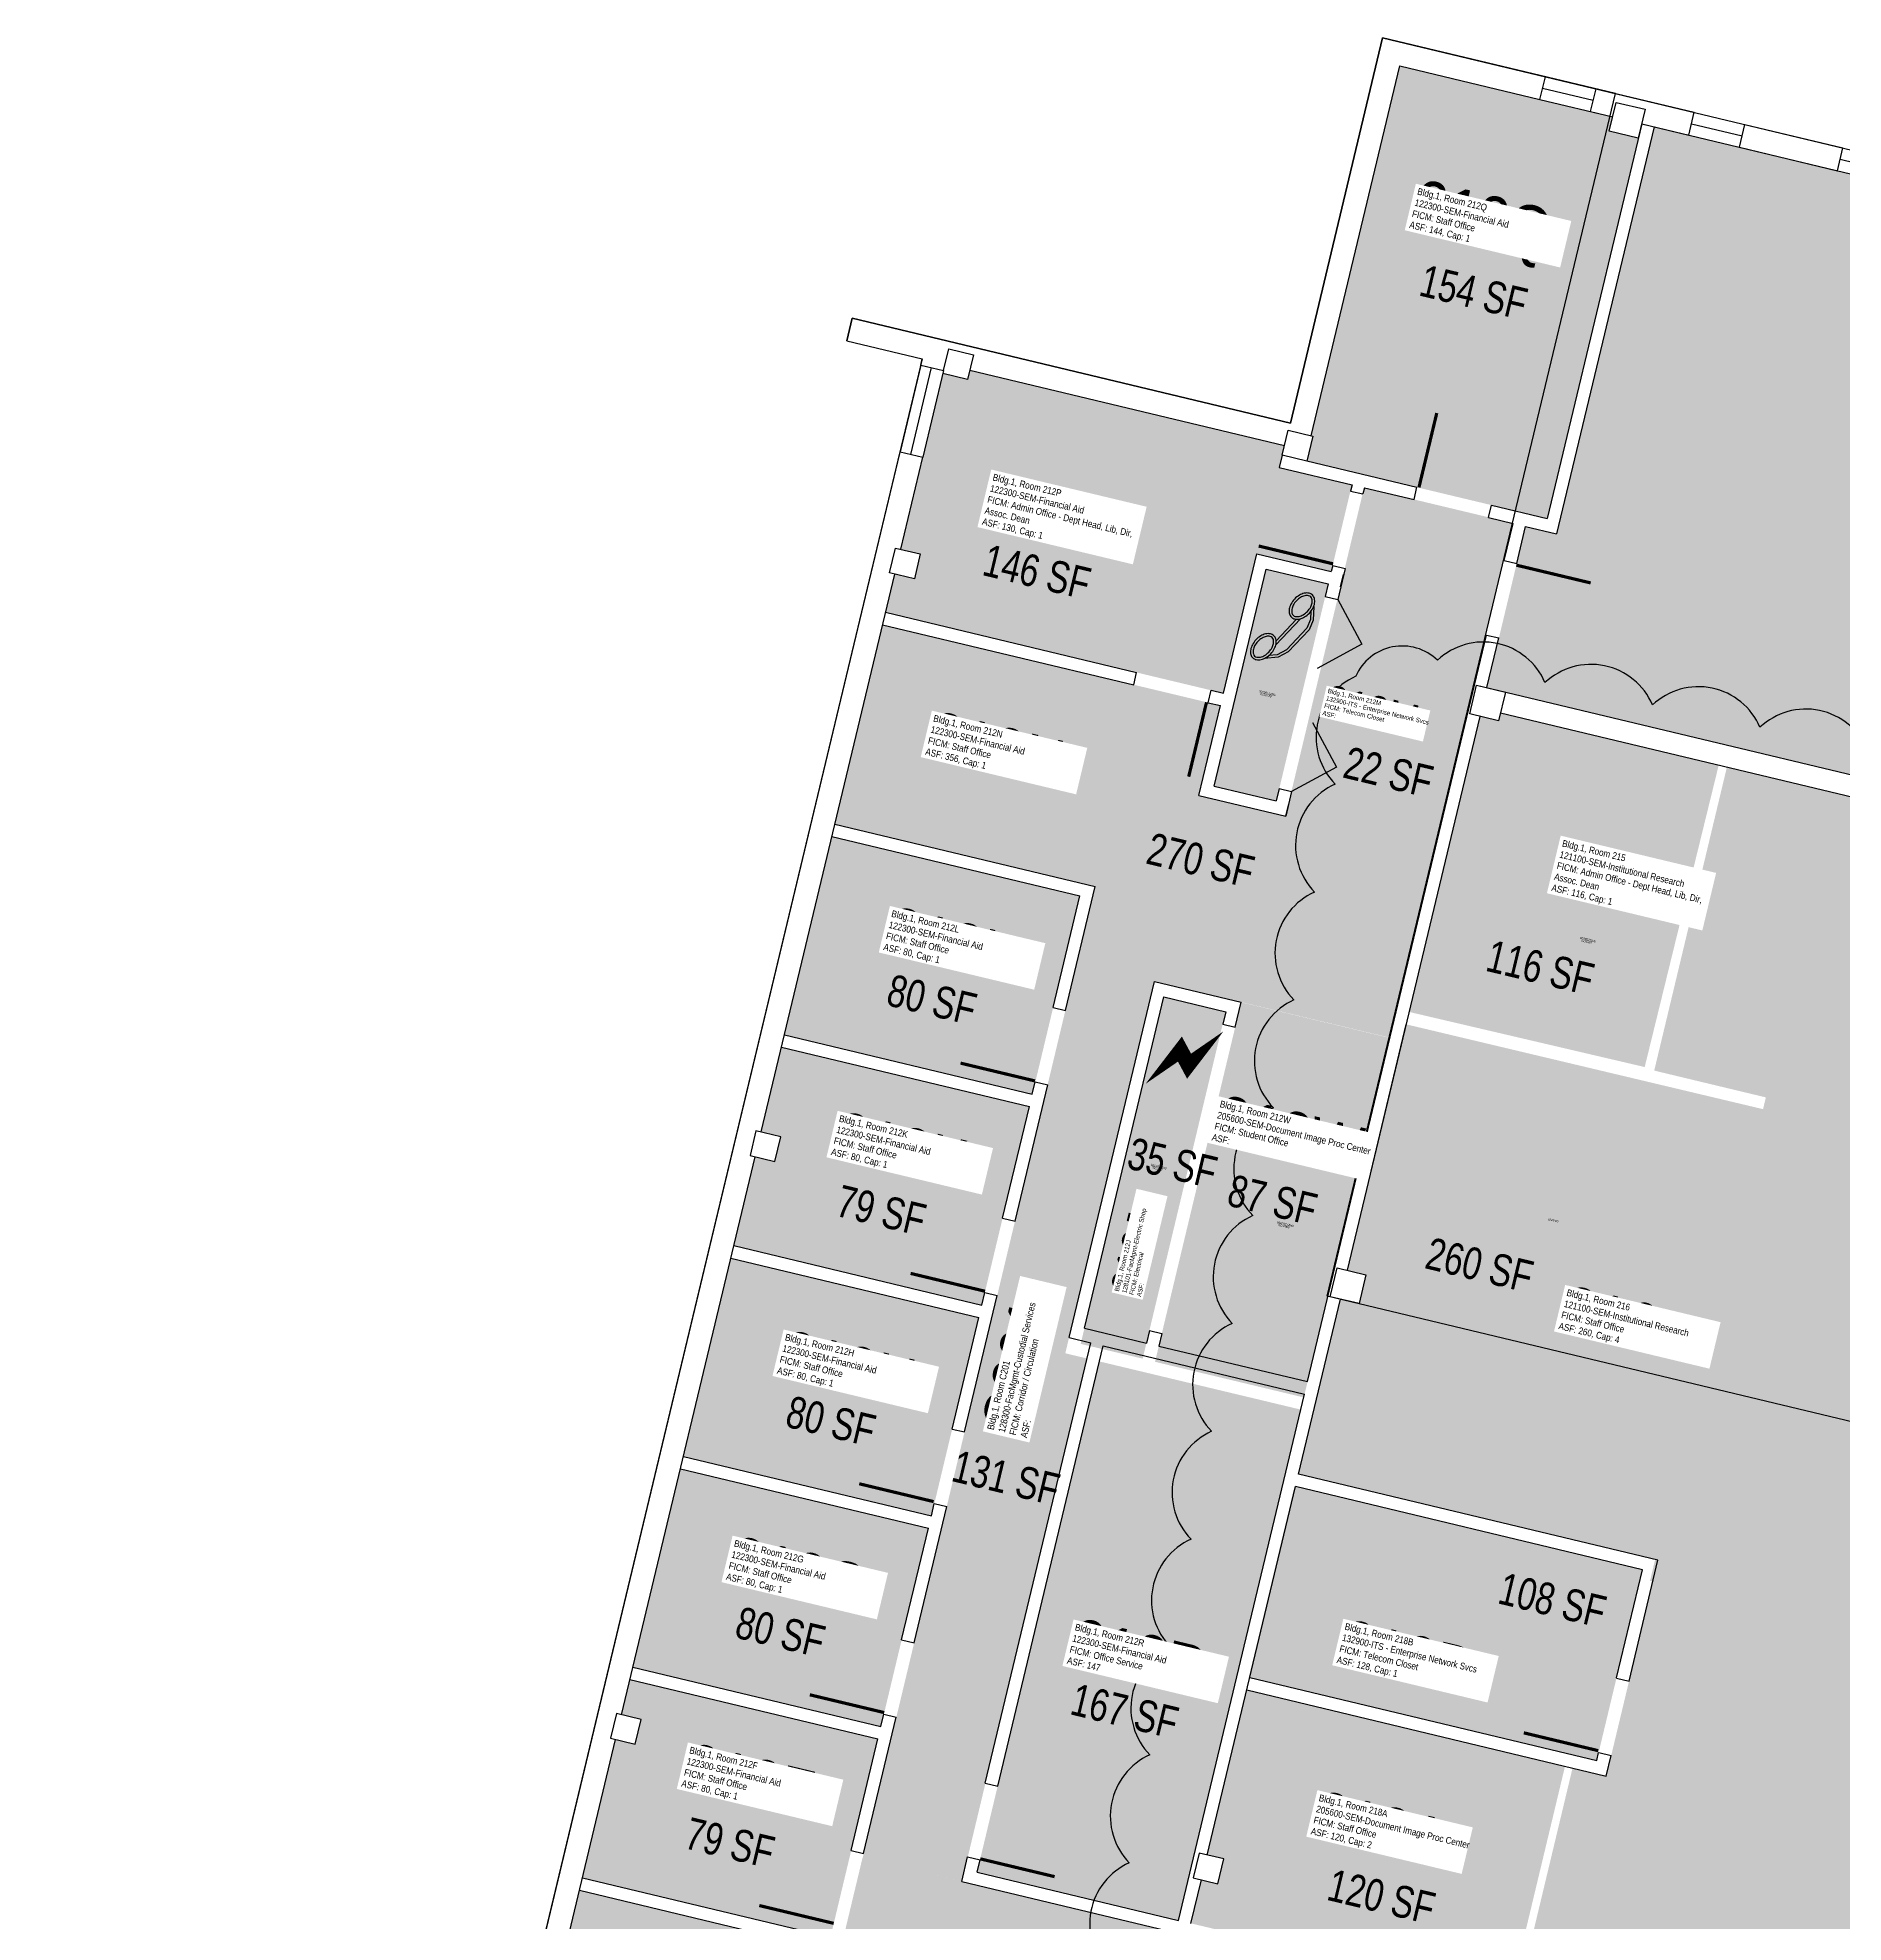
# Model space of a CAD drawing. Header units: inches. Extents: x 69220657 to 69223180, y 27675030 to 27677662.
# Drawn here: x 69220695 to 69221545, y 27676454 to 27677341 of the extents above; entities that cross this region are included whole.
import ezdxf
from ezdxf.enums import TextEntityAlignment as Align

# ---------------------------------------------------------------- set-up
doc = ezdxf.new("R2010")
doc.units = ezdxf.units.IN
doc.header["$LTSCALE"] = 100
doc.header["$MEASUREMENT"] = 0
doc.layers.get('0').update_dxf_attribs({"linetype": 'CONTINUOUS'})
for name, color, linetype in [('A-DOOR', 2, 'CONTINUOUS'), ('A-GLAZ', 1, 'CONTINUOUS'), ('A-IDEN-ICON', 4, 'CONTINUOUS'), ('A-IDEN-RNUM', 7, 'CONTINUOUS'), ('A-IDEN-SNUM', 4, 'CONTINUOUS'), ('A-IDEN-VNUM', 4, 'CONTINUOUS'), ('A-ROOF', 2, 'CONTINUOUS'), ('A-WALL', 5, 'CONTINUOUS'), ('AREA-TEXT', 3, 'CONTINUOUS'), ('Rooms-Category-Color', 7, 'CONTINUOUS'), ('Rooms-College-Color', 7, 'CONTINUOUS'), ('Rooms-Department-Color', 7, 'CONTINUOUS'), ('Rooms-Division-Color', 7, 'CONTINUOUS'), ('Rooms-Information', 7, 'CONTINUOUS')]:
    doc.layers.add(name, color=color, linetype=linetype)
doc.layers.add('A-REV', color=1, linetype='CONTINUOUS', true_color=0xff0000)
doc.styles.add('CP_AREA', font='arial.ttf', dxfattribs={"height": 15})
doc.styles.add('CP_ROOMSNUMBER', font='arial.ttf', dxfattribs={"height": 1})
doc.styles.add('CP_ROOMVNUMBER', font='arial.ttf', dxfattribs={"width": 0.85, "height": 0.075})

# ---------------------------------------------------------------- blocks, each defined once
blk = doc.blocks.new('CPPHONE')
for p, q in [((0.0096, 0.0252), (-0.0196, -0.0252)), ((0.0169, 0.0279), (-0.0182, -0.0329))]:
    blk.add_line(p, q)
for points in [[(0.0288, 0.0786, 0.139889), (0.0216, 0.0804, 0.107118), (0.0122, 0.0781, 0.079812), (0.0039, 0.0722, 0.067459), (-0.0035, 0.0626, 0.067459), (-0.008, 0.0515, 0.079812), (-0.009, 0.0413, 0.107118), (-0.0064, 0.032, 0.139889), (-0.0012, 0.0267, 0.139889), (0.0061, 0.0248, 0.107118), (0.0155, 0.0272, 0.079812), (0.0238, 0.0331, 0.067459), (0.0312, 0.0426, 0.067459), (0.0357, 0.0538, 0.079812), (0.0367, 0.0639, 0.107118), (0.034, 0.0732, 0.139889)], [(0.0263, 0.0743, 0.139889), (0.0218, 0.0754, 0.107118), (0.0144, 0.0736, 0.079812), (0.0074, 0.0686, 0.067459), (0.0008, 0.0601, 0.067459), (-0.0032, 0.0502, 0.079812), (-0.004, 0.0417, 0.107118), (-0.0019, 0.0344, 0.139889), (0.0013, 0.031, 0.139889), (0.0059, 0.0298, 0.107118), (0.0133, 0.0317, 0.079812), (0.0203, 0.0367, 0.067459), (0.0268, 0.0451, 0.067459), (0.0309, 0.055, 0.079812), (0.0317, 0.0636, 0.107118), (0.0296, 0.0709, 0.139889)], [(-0.0262, -0.0167, 0.139889), (-0.0334, -0.0148, 0.107118), (-0.0428, -0.0172, 0.079812), (-0.0511, -0.0231, 0.067459), (-0.0585, -0.0326, 0.067459), (-0.063, -0.0438, 0.079812), (-0.064, -0.0539, 0.107118), (-0.0614, -0.0632, 0.139889), (-0.0562, -0.0686, 0.139889), (-0.0489, -0.0704, 0.107118), (-0.0395, -0.0681, 0.079812), (-0.0312, -0.0622, 0.067459), (-0.0238, -0.0526, 0.067459), (-0.0193, -0.0415, 0.079812), (-0.0183, -0.0313, 0.107118), (-0.021, -0.022, 0.139889)], [(-0.0287, -0.021, 0.139889), (-0.0332, -0.0198, 0.107118), (-0.0406, -0.0217, 0.079812), (-0.0476, -0.0267, 0.067459), (-0.0542, -0.0351, 0.067459), (-0.0582, -0.045, 0.079812), (-0.059, -0.0536, 0.107118), (-0.0569, -0.0609, 0.139889), (-0.0537, -0.0643, 0.139889), (-0.0491, -0.0654, 0.107118), (-0.0417, -0.0636, 0.079812), (-0.0347, -0.0586, 0.067459), (-0.0282, -0.0501, 0.067459), (-0.0241, -0.0402, 0.079812), (-0.0233, -0.0317, 0.107118), (-0.0254, -0.0244, 0.139889)]]:
    blk.add_lwpolyline(points, format="xyb", close=True)
for points in [[(0.0364, 0.0572), (0.0417, 0.0308), (0.0382, 0.0108), (0.0082, -0.0411), (-0.0083, -0.0558), (-0.0338, -0.0645)], [(0.0334, 0.047), (0.0366, 0.0307), (0.0334, 0.0126), (0.0043, -0.0379), (-0.0109, -0.0514), (-0.0265, -0.0567)]]:
    blk.add_lwpolyline(points)
blk = doc.blocks.new('CPELECT')
blk.add_lwpolyline([(0.0623, 0.0629, 0, 0.03, 0), (0.0105, -0.0168, 0.03, 0.03, 0), (-0.0105, 0.0068, 0.03, 0, 0), (-0.0623, -0.0729, 0.03, 0, 0)], format="xyseb")

msp = doc.modelspace()

# ---------------------------------------------------------------- hatches: boundary and pattern name
at = {"layer": 'Rooms-Category-Color', "true_color": 0xfa9ba3}
for points in [[(69221335.97, 27677328.12), (69221436.14, 27677304.16), (69221434.52, 27677297.35), (69221448.13, 27677294.1), (69221405.34, 27677115.14), (69221292.27, 27677142.18), (69221295.05, 27677153.79), (69221294.32, 27677153.96)], [(69221455.51, 27677299.52), (69221710.33, 27677238.59), (69221708.7, 27677231.78), (69221722.32, 27677228.52), (69221723.95, 27677235.33), (69221984.6, 27677173), (69221982.97, 27677166.19), (69221996.58, 27677162.94), (69221998.21, 27677169.74), (69222120.76, 27677140.44), (69222090.64, 27677014.49), (69222128.57, 27677005.42), (69222094.73, 27676863.91), (69221376.97, 27677035.55), (69221395.11, 27677111.41), (69221409.7, 27677107.92)], [(69221120.75, 27677183.25), (69221132.42, 27677180.46), (69221133.46, 27677184.83), (69221281.54, 27677149.42), (69221279.1, 27677139.21), (69221313.38, 27677131.01), (69221303.61, 27677090.17), (69221268.6, 27677098.54), (69221252.9, 27677032.89), (69221093.88, 27677070.92), (69221098.19, 27677088.91), (69221107.43, 27677086.7), (69221110.22, 27677098.37), (69221100.98, 27677100.58)], [(69221282.13, 27676975.07), (69221319.11, 27677129.71), (69221389.13, 27677112.97), (69221376.57, 27677060.45), (69221331.22, 27676870.79), (69221261.19, 27676887.54), (69221220.35, 27676897.31), (69221183.88, 27676906.03), (69221192.48, 27676942.01), (69221069.94, 27676971.32), (69221092.38, 27677065.17), (69221251.4, 27677027.15), (69221241.28, 27676984.84)], [(69221373.67, 27677021.95), (69221382.43, 27677019.85), (69221383.36, 27677023.74), (69221486.06, 27676999.28), (69221451.17, 27676856.96), (69221340.42, 27676882.87)], [(69221961.76, 27676308.3), (69222026.19, 27676578.12), (69221577.35, 27676683.18), (69221643.99, 27676961.31), (69221638.15, 27676962.7), (69221640.53, 27676972.65), (69221605.52, 27676981.02), (69221603.14, 27676971.09), (69221489.89, 27676998.25), (69221455.65, 27676855.29), (69221508.19, 27676842.68), (69221453.68, 27676615.12), (69221455.02, 27676614.8), (69221433.09, 27676523.27), (69221417.22, 27676527.07), (69221398.61, 27676449.39)], [(69221068.62, 27676965.46), (69221185.33, 27676937.56), (69221163, 27676844.19), (69221046.29, 27676872.1)], [(69221290.73, 27676701.46), (69221220.71, 27676718.23), (69221261.24, 27676887.44), (69221331.26, 27676870.67)], [(69221288.24, 27676665.32), (69221456.15, 27676625.42), (69221506.87, 27676837.14), (69221338.96, 27676877.05), (69221311.24, 27676761.32), (69221319.99, 27676759.23), (69221316.73, 27676745.61), (69221307.98, 27676747.71)], [(69221044.82, 27676866.28), (69221161.53, 27676838.37), (69221139.2, 27676745), (69221022.49, 27676772.91), (69221032.49, 27676814.73), (69221041.73, 27676812.52), (69221044.52, 27676824.2), (69221035.28, 27676826.41)], [(69221021.09, 27676767.08), (69221137.8, 27676739.17), (69221115.48, 27676645.8), (69220998.77, 27676673.71)], [(69221194.53, 27676718.41), (69221289.35, 27676695.73), (69221231.77, 27676455.36), (69221136.94, 27676478.04)], [(69220997.32, 27676667.84), (69221114.03, 27676639.93), (69221091.7, 27676546.56), (69220974.99, 27676574.47)], [(69220973.56, 27676568.65), (69221090.27, 27676540.74), (69221067.94, 27676447.37), (69220951.23, 27676475.28), (69220966.81, 27676540.44), (69220976.05, 27676538.23), (69220978.84, 27676549.9), (69220969.6, 27676552.11)], [(69221387.36, 27676418.06), (69221413.68, 27676527.92), (69221263.92, 27676563.79), (69221245.31, 27676486.11), (69221253.09, 27676484.25), (69221250.29, 27676472.58), (69221242.51, 27676474.44), (69221237.6, 27676453.94)], [(69221263.27, 27676441.62), (69221083.04, 27676484.8), (69220966.81, 27675999.48), (69220976.05, 27675997.27), (69220946.74, 27675874.72), (69221092.63, 27675839.84), (69221113.1, 27675925.42), (69221107.26, 27675926.82), (69221110.05, 27675938.49), (69221121.72, 27675935.7), (69221104.28, 27675862.76), (69221246.28, 27675828.8), (69221292.56, 27676016.07), (69221168.64, 27676045.74)], [(69220949.79, 27676469.45), (69221066.5, 27676441.54), (69221044.17, 27676348.18), (69220927.47, 27676376.08)]]:
    msp.add_hatch(color=241, dxfattribs=at).paths.add_polyline_path(points)
at = {"layer": 'Rooms-Category-Color', "true_color": 0xadadad}
for points in [[(69221302.22, 27677084.33), (69221277.8, 27676982.21), (69221248.62, 27676989.19), (69221273.04, 27677091.31)], [(69221129.82, 27676473.6), (69221083.13, 27676484.77), (69221183.88, 27676906.03), (69221220.35, 27676897.31), (69221178.48, 27676722.24), (69221188.69, 27676719.8)], [(69221214.89, 27676719.71), (69221185.71, 27676726.68), (69221224.79, 27676890.08), (69221253.96, 27676883.1)], [(69221286.34, 27676659.67), (69221450.09, 27676620.32), (69221428.56, 27676530.46), (69221264.84, 27676569.8)]]:
    msp.add_hatch(color=253, dxfattribs=at).paths.add_polyline_path(points)
at = {"layer": 'Rooms-College-Color', "true_color": 0x80bc67}
for points in [[(69221335.97, 27677328.12), (69221436.14, 27677304.16), (69221434.52, 27677297.35), (69221448.13, 27677294.1), (69221405.34, 27677115.14), (69221292.27, 27677142.18), (69221295.05, 27677153.79), (69221294.32, 27677153.96)], [(69221455.51, 27677299.52), (69221710.33, 27677238.59), (69221708.7, 27677231.78), (69221722.32, 27677228.52), (69221723.95, 27677235.33), (69221984.6, 27677173), (69221982.97, 27677166.19), (69221996.58, 27677162.94), (69221998.21, 27677169.74), (69222120.76, 27677140.44), (69222090.64, 27677014.49), (69222128.57, 27677005.42), (69222094.73, 27676863.91), (69221376.97, 27677035.55), (69221395.11, 27677111.41), (69221409.7, 27677107.92)], [(69221120.75, 27677183.25), (69221132.42, 27677180.46), (69221133.46, 27677184.83), (69221281.54, 27677149.42), (69221279.1, 27677139.21), (69221313.38, 27677131.01), (69221303.61, 27677090.17), (69221268.6, 27677098.54), (69221252.9, 27677032.89), (69221093.88, 27677070.92), (69221098.19, 27677088.91), (69221107.43, 27677086.7), (69221110.22, 27677098.37), (69221100.98, 27677100.58)], [(69221282.13, 27676975.07), (69221319.11, 27677129.71), (69221389.13, 27677112.97), (69221376.57, 27677060.45), (69221331.22, 27676870.79), (69221261.19, 27676887.54), (69221220.35, 27676897.31), (69221183.88, 27676906.03), (69221192.48, 27676942.01), (69221069.94, 27676971.32), (69221092.38, 27677065.17), (69221251.4, 27677027.15), (69221241.28, 27676984.84)], [(69221373.67, 27677021.95), (69221382.43, 27677019.85), (69221383.36, 27677023.74), (69221486.06, 27676999.28), (69221451.17, 27676856.96), (69221340.42, 27676882.87)], [(69221961.76, 27676308.3), (69222026.19, 27676578.12), (69221577.35, 27676683.18), (69221643.99, 27676961.31), (69221638.15, 27676962.7), (69221640.53, 27676972.65), (69221605.52, 27676981.02), (69221603.14, 27676971.09), (69221489.89, 27676998.25), (69221455.65, 27676855.29), (69221508.19, 27676842.68), (69221453.68, 27676615.12), (69221455.02, 27676614.8), (69221433.09, 27676523.27), (69221417.22, 27676527.07), (69221398.61, 27676449.39)], [(69221068.62, 27676965.46), (69221185.33, 27676937.56), (69221163, 27676844.19), (69221046.29, 27676872.1)], [(69221288.24, 27676665.32), (69221456.15, 27676625.42), (69221506.87, 27676837.14), (69221338.96, 27676877.05), (69221311.24, 27676761.32), (69221319.99, 27676759.23), (69221316.73, 27676745.61), (69221307.98, 27676747.71)], [(69221044.82, 27676866.28), (69221161.53, 27676838.37), (69221139.2, 27676745), (69221022.49, 27676772.91), (69221032.49, 27676814.73), (69221041.73, 27676812.52), (69221044.52, 27676824.2), (69221035.28, 27676826.41)], [(69221021.09, 27676767.08), (69221137.8, 27676739.17), (69221115.48, 27676645.8), (69220998.77, 27676673.71)], [(69221194.53, 27676718.41), (69221289.35, 27676695.73), (69221231.77, 27676455.36), (69221136.94, 27676478.04)], [(69220997.32, 27676667.84), (69221114.03, 27676639.93), (69221091.7, 27676546.56), (69220974.99, 27676574.47)], [(69221286.34, 27676659.67), (69221450.09, 27676620.32), (69221428.56, 27676530.46), (69221264.84, 27676569.8)], [(69220973.56, 27676568.65), (69221090.27, 27676540.74), (69221067.94, 27676447.37), (69220951.23, 27676475.28), (69220966.81, 27676540.44), (69220976.05, 27676538.23), (69220978.84, 27676549.9), (69220969.6, 27676552.11)], [(69221387.36, 27676418.06), (69221413.68, 27676527.92), (69221263.92, 27676563.79), (69221245.31, 27676486.11), (69221253.09, 27676484.25), (69221250.29, 27676472.58), (69221242.51, 27676474.44), (69221237.6, 27676453.94)], [(69221263.27, 27676441.62), (69221083.04, 27676484.8), (69220966.81, 27675999.48), (69220976.05, 27675997.27), (69220946.74, 27675874.72), (69221092.63, 27675839.84), (69221113.1, 27675925.42), (69221107.26, 27675926.82), (69221110.05, 27675938.49), (69221121.72, 27675935.7), (69221104.28, 27675862.76), (69221246.28, 27675828.8), (69221292.56, 27676016.07), (69221168.64, 27676045.74)], [(69220949.79, 27676469.45), (69221066.5, 27676441.54), (69221044.17, 27676348.18), (69220927.47, 27676376.08)]]:
    msp.add_hatch(color=83, dxfattribs=at).paths.add_polyline_path(points)
at = {"layer": 'Rooms-College-Color', "true_color": 0xadadad}
for points in [[(69221302.22, 27677084.33), (69221277.8, 27676982.21), (69221248.62, 27676989.19), (69221273.04, 27677091.31)], [(69221129.82, 27676473.6), (69221083.13, 27676484.77), (69221183.88, 27676906.03), (69221220.35, 27676897.31), (69221178.48, 27676722.24), (69221188.69, 27676719.8)], [(69221214.89, 27676719.71), (69221185.71, 27676726.68), (69221224.79, 27676890.08), (69221253.96, 27676883.1)], [(69221290.73, 27676701.46), (69221220.71, 27676718.23), (69221261.24, 27676887.44), (69221331.26, 27676870.67)]]:
    msp.add_hatch(color=253, dxfattribs=at).paths.add_polyline_path(points)
at = {"layer": 'Rooms-Department-Color', "true_color": 0x003fff}
for points in [[(69221335.97, 27677328.12), (69221436.14, 27677304.16), (69221434.52, 27677297.35), (69221448.13, 27677294.1), (69221405.34, 27677115.14), (69221292.27, 27677142.18), (69221295.05, 27677153.79), (69221294.32, 27677153.96)], [(69221455.51, 27677299.52), (69221710.33, 27677238.59), (69221708.7, 27677231.78), (69221722.32, 27677228.52), (69221723.95, 27677235.33), (69221984.6, 27677173), (69221982.97, 27677166.19), (69221996.58, 27677162.94), (69221998.21, 27677169.74), (69222120.76, 27677140.44), (69222090.64, 27677014.49), (69222128.57, 27677005.42), (69222094.73, 27676863.91), (69221376.97, 27677035.55), (69221395.11, 27677111.41), (69221409.7, 27677107.92)], [(69221120.75, 27677183.25), (69221132.42, 27677180.46), (69221133.46, 27677184.83), (69221281.54, 27677149.42), (69221279.1, 27677139.21), (69221313.38, 27677131.01), (69221303.61, 27677090.17), (69221268.6, 27677098.54), (69221252.9, 27677032.89), (69221093.88, 27677070.92), (69221098.19, 27677088.91), (69221107.43, 27677086.7), (69221110.22, 27677098.37), (69221100.98, 27677100.58)], [(69221282.13, 27676975.07), (69221319.11, 27677129.71), (69221389.13, 27677112.97), (69221376.57, 27677060.45), (69221331.22, 27676870.79), (69221261.19, 27676887.54), (69221220.35, 27676897.31), (69221183.88, 27676906.03), (69221192.48, 27676942.01), (69221069.94, 27676971.32), (69221092.38, 27677065.17), (69221251.4, 27677027.15), (69221241.28, 27676984.84)], [(69221373.67, 27677021.95), (69221382.43, 27677019.85), (69221383.36, 27677023.74), (69221486.06, 27676999.28), (69221451.17, 27676856.96), (69221340.42, 27676882.87)], [(69221961.76, 27676308.3), (69222026.19, 27676578.12), (69221577.35, 27676683.18), (69221643.99, 27676961.31), (69221638.15, 27676962.7), (69221640.53, 27676972.65), (69221605.52, 27676981.02), (69221603.14, 27676971.09), (69221489.89, 27676998.25), (69221455.65, 27676855.29), (69221508.19, 27676842.68), (69221453.68, 27676615.12), (69221455.02, 27676614.8), (69221433.09, 27676523.27), (69221417.22, 27676527.07), (69221398.61, 27676449.39)], [(69221068.62, 27676965.46), (69221185.33, 27676937.56), (69221163, 27676844.19), (69221046.29, 27676872.1)], [(69221290.73, 27676701.46), (69221220.71, 27676718.23), (69221261.24, 27676887.44), (69221331.26, 27676870.67)], [(69221288.24, 27676665.32), (69221456.15, 27676625.42), (69221506.87, 27676837.14), (69221338.96, 27676877.05), (69221311.24, 27676761.32), (69221319.99, 27676759.23), (69221316.73, 27676745.61), (69221307.98, 27676747.71)], [(69221044.82, 27676866.28), (69221161.53, 27676838.37), (69221139.2, 27676745), (69221022.49, 27676772.91), (69221032.49, 27676814.73), (69221041.73, 27676812.52), (69221044.52, 27676824.2), (69221035.28, 27676826.41)], [(69221021.09, 27676767.08), (69221137.8, 27676739.17), (69221115.48, 27676645.8), (69220998.77, 27676673.71)], [(69221194.53, 27676718.41), (69221289.35, 27676695.73), (69221231.77, 27676455.36), (69221136.94, 27676478.04)], [(69220997.32, 27676667.84), (69221114.03, 27676639.93), (69221091.7, 27676546.56), (69220974.99, 27676574.47)], [(69220973.56, 27676568.65), (69221090.27, 27676540.74), (69221067.94, 27676447.37), (69220951.23, 27676475.28), (69220966.81, 27676540.44), (69220976.05, 27676538.23), (69220978.84, 27676549.9), (69220969.6, 27676552.11)], [(69221387.36, 27676418.06), (69221413.68, 27676527.92), (69221263.92, 27676563.79), (69221245.31, 27676486.11), (69221253.09, 27676484.25), (69221250.29, 27676472.58), (69221242.51, 27676474.44), (69221237.6, 27676453.94)], [(69221263.27, 27676441.62), (69221083.04, 27676484.8), (69220966.81, 27675999.48), (69220976.05, 27675997.27), (69220946.74, 27675874.72), (69221092.63, 27675839.84), (69221113.1, 27675925.42), (69221107.26, 27675926.82), (69221110.05, 27675938.49), (69221121.72, 27675935.7), (69221104.28, 27675862.76), (69221246.28, 27675828.8), (69221292.56, 27676016.07), (69221168.64, 27676045.74)], [(69220949.79, 27676469.45), (69221066.5, 27676441.54), (69221044.17, 27676348.18), (69220927.47, 27676376.08)]]:
    msp.add_hatch(color=160, dxfattribs=at).paths.add_polyline_path(points)
at = {"layer": 'Rooms-Department-Color', "true_color": 0xacacac}
for points in [[(69221302.22, 27677084.33), (69221277.8, 27676982.21), (69221248.62, 27676989.19), (69221273.04, 27677091.31)], [(69221129.82, 27676473.6), (69221083.13, 27676484.77), (69221183.88, 27676906.03), (69221220.35, 27676897.31), (69221178.48, 27676722.24), (69221188.69, 27676719.8)], [(69221214.89, 27676719.71), (69221185.71, 27676726.68), (69221224.79, 27676890.08), (69221253.96, 27676883.1)], [(69221286.34, 27676659.67), (69221450.09, 27676620.32), (69221428.56, 27676530.46), (69221264.84, 27676569.8)]]:
    msp.add_hatch(color=253, dxfattribs=at).paths.add_polyline_path(points)
at = {"layer": 'Rooms-Division-Color', "true_color": 0x003fff}
for points in [[(69221335.97, 27677328.12), (69221436.14, 27677304.16), (69221434.52, 27677297.35), (69221448.13, 27677294.1), (69221405.34, 27677115.14), (69221292.27, 27677142.18), (69221295.05, 27677153.79), (69221294.32, 27677153.96)], [(69221455.51, 27677299.52), (69221710.33, 27677238.59), (69221708.7, 27677231.78), (69221722.32, 27677228.52), (69221723.95, 27677235.33), (69221984.6, 27677173), (69221982.97, 27677166.19), (69221996.58, 27677162.94), (69221998.21, 27677169.74), (69222120.76, 27677140.44), (69222090.64, 27677014.49), (69222128.57, 27677005.42), (69222094.73, 27676863.91), (69221376.97, 27677035.55), (69221395.11, 27677111.41), (69221409.7, 27677107.92)], [(69221120.75, 27677183.25), (69221132.42, 27677180.46), (69221133.46, 27677184.83), (69221281.54, 27677149.42), (69221279.1, 27677139.21), (69221313.38, 27677131.01), (69221303.61, 27677090.17), (69221268.6, 27677098.54), (69221252.9, 27677032.89), (69221093.88, 27677070.92), (69221098.19, 27677088.91), (69221107.43, 27677086.7), (69221110.22, 27677098.37), (69221100.98, 27677100.58)], [(69221282.13, 27676975.07), (69221319.11, 27677129.71), (69221389.13, 27677112.97), (69221376.57, 27677060.45), (69221331.22, 27676870.79), (69221261.19, 27676887.54), (69221220.35, 27676897.31), (69221183.88, 27676906.03), (69221192.48, 27676942.01), (69221069.94, 27676971.32), (69221092.38, 27677065.17), (69221251.4, 27677027.15), (69221241.28, 27676984.84)], [(69221373.67, 27677021.95), (69221382.43, 27677019.85), (69221383.36, 27677023.74), (69221486.06, 27676999.28), (69221451.17, 27676856.96), (69221340.42, 27676882.87)], [(69221961.76, 27676308.3), (69222026.19, 27676578.12), (69221577.35, 27676683.18), (69221643.99, 27676961.31), (69221638.15, 27676962.7), (69221640.53, 27676972.65), (69221605.52, 27676981.02), (69221603.14, 27676971.09), (69221489.89, 27676998.25), (69221455.65, 27676855.29), (69221508.19, 27676842.68), (69221453.68, 27676615.12), (69221455.02, 27676614.8), (69221433.09, 27676523.27), (69221417.22, 27676527.07), (69221398.61, 27676449.39)], [(69221068.62, 27676965.46), (69221185.33, 27676937.56), (69221163, 27676844.19), (69221046.29, 27676872.1)], [(69221290.73, 27676701.46), (69221220.71, 27676718.23), (69221261.24, 27676887.44), (69221331.26, 27676870.67)], [(69221288.24, 27676665.32), (69221456.15, 27676625.42), (69221506.87, 27676837.14), (69221338.96, 27676877.05), (69221311.24, 27676761.32), (69221319.99, 27676759.23), (69221316.73, 27676745.61), (69221307.98, 27676747.71)], [(69221044.82, 27676866.28), (69221161.53, 27676838.37), (69221139.2, 27676745), (69221022.49, 27676772.91), (69221032.49, 27676814.73), (69221041.73, 27676812.52), (69221044.52, 27676824.2), (69221035.28, 27676826.41)], [(69221021.09, 27676767.08), (69221137.8, 27676739.17), (69221115.48, 27676645.8), (69220998.77, 27676673.71)], [(69221194.53, 27676718.41), (69221289.35, 27676695.73), (69221231.77, 27676455.36), (69221136.94, 27676478.04)], [(69220997.32, 27676667.84), (69221114.03, 27676639.93), (69221091.7, 27676546.56), (69220974.99, 27676574.47)], [(69220973.56, 27676568.65), (69221090.27, 27676540.74), (69221067.94, 27676447.37), (69220951.23, 27676475.28), (69220966.81, 27676540.44), (69220976.05, 27676538.23), (69220978.84, 27676549.9), (69220969.6, 27676552.11)], [(69221387.36, 27676418.06), (69221413.68, 27676527.92), (69221263.92, 27676563.79), (69221245.31, 27676486.11), (69221253.09, 27676484.25), (69221250.29, 27676472.58), (69221242.51, 27676474.44), (69221237.6, 27676453.94)], [(69221263.27, 27676441.62), (69221083.04, 27676484.8), (69220966.81, 27675999.48), (69220976.05, 27675997.27), (69220946.74, 27675874.72), (69221092.63, 27675839.84), (69221113.1, 27675925.42), (69221107.26, 27675926.82), (69221110.05, 27675938.49), (69221121.72, 27675935.7), (69221104.28, 27675862.76), (69221246.28, 27675828.8), (69221292.56, 27676016.07), (69221168.64, 27676045.74)], [(69220949.79, 27676469.45), (69221066.5, 27676441.54), (69221044.17, 27676348.18), (69220927.47, 27676376.08)]]:
    msp.add_hatch(color=160, dxfattribs=at).paths.add_polyline_path(points)
at = {"layer": 'Rooms-Division-Color', "true_color": 0xadadad}
for points in [[(69221302.22, 27677084.33), (69221277.8, 27676982.21), (69221248.62, 27676989.19), (69221273.04, 27677091.31)], [(69221129.82, 27676473.6), (69221083.13, 27676484.77), (69221183.88, 27676906.03), (69221220.35, 27676897.31), (69221178.48, 27676722.24), (69221188.69, 27676719.8)], [(69221214.89, 27676719.71), (69221185.71, 27676726.68), (69221224.79, 27676890.08), (69221253.96, 27676883.1)], [(69221286.34, 27676659.67), (69221450.09, 27676620.32), (69221428.56, 27676530.46), (69221264.84, 27676569.8)]]:
    msp.add_hatch(color=253, dxfattribs=at).paths.add_polyline_path(points)

# ---------------------------------------------------------------- linework, layer by layer
at = {"layer": 'A-DOOR'}
for points in [[(69221344.92, 27677129.77, 1.5, 1.5, 0), (69221353.31, 27677164.78, 0, 0, 0), (69221354.04, 27677164.6, 0, 0, -0.414214), (69221378.85, 27677120.1, 0, 0, -0.414214)], [(69221304.51, 27677093.79, 1.5, 1.5, 0), (69221269.5, 27677102.18, 0, 0, 0), (69221269.67, 27677102.91, 0, 0, -0.414214), (69221314.18, 27677127.72, 0, 0, -0.414214)], [(69221390.74, 27677093.18, 1.5, 1.5, 0), (69221425.75, 27677084.8, 0, 0, 0), (69221425.58, 27677084.07, 0, 0, -0.414214), (69221381.07, 27677059.25, 0, 0, -0.414214)], [(69221244.94, 27677028.63, 1.5, 1.5, 0), (69221236.55, 27676993.62, 0, 0, 0), (69221235.82, 27676993.79, 0, 0, -0.414214), (69221211.01, 27677038.3, 0, 0, -0.414214)], [(69221164.18, 27676850.43, 1.5, 1.5, 0), (69221129.17, 27676858.81, 0, 0, 0), (69221129.35, 27676859.54, 0, 0, -0.414214), (69221173.85, 27676884.36, 0, 0, -0.414214)], [(69221140.68, 27676751.45, 1.5, 1.5, 0), (69221105.67, 27676759.84, 0, 0, 0), (69221105.84, 27676760.57, 0, 0, -0.414214), (69221150.35, 27676785.38, 0, 0, -0.414214)], [(69221116.51, 27676652.44, 1.5, 1.5, 0), (69221081.5, 27676660.83, 0, 0, 0), (69221081.68, 27676661.56, 0, 0, -0.414214), (69221126.18, 27676686.38, 0, 0, -0.414214)], [(69221093.24, 27676553.14, 1.5, 1.5, 0), (69221058.23, 27676561.52, 0, 0, 0), (69221058.4, 27676562.25, 0, 0, -0.414214), (69221102.91, 27676587.07, 0, 0, -0.414214)], [(69221429.27, 27676535.23, 1.5, 1.5, 0), (69221394.26, 27676543.62, 0, 0, 0), (69221394.44, 27676544.35, 0, 0, -0.414214), (69221438.94, 27676569.16, 0, 0, -0.414214)], [(69221138.43, 27676484.31, 1.5, 1.5, 0), (69221173.44, 27676475.93, 0, 0, 0), (69221173.61, 27676476.65, 0, 0, 0.414214), (69221145.18, 27676518.94, 0, 0, 0.414214)], [(69221069.47, 27676453.94, 1.5, 1.5, 0), (69221034.46, 27676462.33, 0, 0, 0), (69221034.64, 27676463.06, 0, 0, -0.414214), (69221079.14, 27676487.87, 0, 0, -0.414214)]]:
    msp.add_lwpolyline(points, format="xyseb", dxfattribs=at)
for points in [[(69221306.68, 27677077.08), (69221318.07, 27677055.95), (69221296.94, 27677044.56)], [(69221294.74, 27677019.15), (69221306.13, 27676998.03), (69221285.01, 27676986.64)]]:
    msp.add_lwpolyline(points, dxfattribs=at)
at = {"layer": 'A-GLAZ'}
for p, q in [((69221403.14, 27677317.72), (69221426.97, 27677312.02)), ((69221404.43, 27677323.07), (69222198.46, 27677132.85)), ((69221401.86, 27677312.38), (69221436.14, 27677304.16)), ((69221449.76, 27677300.9), (69221710.38, 27677238.46)), ((69221473.16, 27677300.95), (69221496.99, 27677295.24)), ((69221543.18, 27677284.18), (69221567.01, 27677278.47)), ((69221110.46, 27677187.32), (69221100.68, 27677146.48)), ((69221115.32, 27677186.16), (69221105.54, 27677145.31)), ((69221121.16, 27677184.76), (69221111.37, 27677143.92))]:
    msp.add_line(p, q, dxfattribs=at)
at = {"layer": 'A-REV'}
msp.add_lwpolyline([(69221556.03, 27677006.33, 0.520567), (69221505.43, 27677016.86, 0.520567), (69221454.84, 27677027.38, 0.520567), (69221404.24, 27677037.91, 0.520567), (69221353.65, 27677048.44, 0.520567), (69221315.14, 27677040.86, 0.520567), (69221305.45, 27676990.1, 0.520567), (69221295.77, 27676939.33, 0.520567), (69221286.08, 27676888.57, 0.520567), (69221276.39, 27676837.81, 0.520567), (69221266.71, 27676787.05, 0.520567), (69221257.02, 27676736.29, 0.520567), (69221247.33, 27676685.52, 0.520567), (69221237.65, 27676634.76, 0.520567), (69221227.96, 27676584, 0.520567), (69221218.27, 27676533.24, 0.520567), (69221208.58, 27676482.47, 0.520567), (69221198.9, 27676431.71, 0.520567)], format="xyb", dxfattribs=at)
at = {"layer": 'A-ROOF'}
msp.add_lwpolyline([(69222294.59, 27675953.5), (69222420.98, 27676481.07), (69221301.77, 27676749.2), (69221437.5, 27677315.21), (69221327.84, 27677341.42), (69221284.39, 27677160.05), (69221078.23, 27677209.44), (69221075.66, 27677198.74), (69221111.16, 27677190.23), (69220694.83, 27675452.4)], dxfattribs=at)
at = {"layer": 'A-WALL'}
for p, q in [((69221284.39, 27677160.05), (69221327.84, 27677341.42)), ((69221327.84, 27677341.42), (69221404.43, 27677323.07)), ((69221294.26, 27677154.02), (69221335.98, 27677328.16)), ((69221335.98, 27677328.16), (69221401.86, 27677312.38)), ((69221401.86, 27677312.38), (69221404.43, 27677323.07)), ((69221425.69, 27677306.67), (69221428.25, 27677317.36)), ((69221428.25, 27677317.36), (69221474.44, 27677306.3)), ((69221425.69, 27677306.67), (69221436.14, 27677304.16)), ((69221434.51, 27677297.36), (69221437.77, 27677310.97)), ((69221437.77, 27677310.97), (69221451.39, 27677307.71)), ((69221451.39, 27677307.71), (69221448.13, 27677294.09)), ((69221471.88, 27677295.6), (69221474.44, 27677306.3)), ((69221471.88, 27677295.6), (69221474.44, 27677306.3)), ((69221449.76, 27677300.9), (69221405.26, 27677115.16)), ((69221455.59, 27677299.5), (69221409.7, 27677107.92)), ((69221448.13, 27677294.09), (69221434.51, 27677297.36)), ((69221449.76, 27677300.9), (69221471.88, 27677295.6)), ((69221495.71, 27677289.89), (69221498.27, 27677300.59)), ((69221498.27, 27677300.59), (69221544.46, 27677289.52)), ((69221495.71, 27677289.89), (69221541.9, 27677278.83)), ((69221541.9, 27677278.83), (69221544.46, 27677289.52)), ((69221541.9, 27677278.83), (69221544.46, 27677289.52)), ((69221075.66, 27677198.74), (69221078.23, 27677209.44)), ((69221078.23, 27677209.44), (69221284.39, 27677160.05)), ((69221075.66, 27677198.74), (69221111.16, 27677190.24)), ((69221121.16, 27677184.76), (69221123.6, 27677194.97)), ((69221123.6, 27677194.97), (69221135.27, 27677192.18)), ((69221135.27, 27677192.18), (69221132.48, 27677180.51)), ((69221110.46, 27677187.32), (69221111.16, 27677190.24)), ((69221110.46, 27677187.32), (69221121.16, 27677184.76)), ((69221121.16, 27677184.76), (69221120.81, 27677183.3)), ((69221132.48, 27677180.51), (69221120.81, 27677183.3)), ((69221133.53, 27677184.88), (69221281.59, 27677149.41)), ((69221280.52, 27677144.97), (69221283.32, 27677156.64)), ((69221283.32, 27677156.64), (69221294.99, 27677153.84)), ((69221294.99, 27677153.84), (69221292.19, 27677142.17)), ((69220826.11, 27676000.41), (69221100.68, 27677146.48)), ((69221100.68, 27677146.48), (69221111.37, 27677143.92)), ((69221101.01, 27677100.64), (69221111.37, 27677143.92)), ((69221280.52, 27677144.97), (69221279.14, 27677139.2)), ((69221279.14, 27677139.2), (69221313.42, 27677130.99)), ((69221292.19, 27677142.17), (69221280.52, 27677144.97)), ((69221292.21, 27677142.24), (69221343.99, 27677129.83)), ((69221313.42, 27677130.99), (69221312.72, 27677128.07)), ((69221319.26, 27677129.59), (69221318.56, 27677126.67)), ((69221319.26, 27677129.59), (69221342.6, 27677124)), ((69221342.6, 27677124), (69221343.99, 27677129.83)), ((69221312.72, 27677128.07), (69221318.56, 27677126.67)), ((69221377.6, 27677115.61), (69221379, 27677121.45)), ((69221379, 27677121.45), (69221405.26, 27677115.16)), ((69221377.6, 27677115.61), (69221389.27, 27677112.82)), ((69221385.08, 27677095.31), (69221389.27, 27677112.82)), ((69221390.92, 27677093.91), (69221395.11, 27677111.42)), ((69221395.11, 27677111.42), (69221409.7, 27677107.92)), ((69221095.78, 27677089.55), (69221098.57, 27677101.22)), ((69221098.57, 27677101.22), (69221110.24, 27677098.43)), ((69221110.24, 27677098.43), (69221107.45, 27677086.76)), ((69221252.9, 27677032.89), (69221268.63, 27677098.53)), ((69221268.63, 27677098.53), (69221303.64, 27677090.14)), ((69221385.08, 27677095.31), (69221390.92, 27677093.91)), ((69221035.31, 27676826.4), (69221098.21, 27677088.97)), ((69221107.45, 27677086.76), (69221095.78, 27677089.55)), ((69221248.6, 27676989.19), (69221273.06, 27677091.3)), ((69221273.06, 27677091.3), (69221302.24, 27677084.31)), ((69221304.33, 27677093.06), (69221303.64, 27677090.14)), ((69221304.33, 27677093.06), (69221310.17, 27677091.66)), ((69221310.17, 27677091.66), (69221306.68, 27677077.08)), ((69221308.07, 27677082.91), (69221309.47, 27677088.75)), ((69221302.24, 27677084.31), (69221300.84, 27677078.47)), ((69221300.84, 27677078.47), (69221306.68, 27677077.08)), ((69221093.9, 27677070.98), (69221212.06, 27677042.67)), ((69221092.5, 27677065.15), (69221210.66, 27677036.84)), ((69221292.51, 27676708.89), (69221376.69, 27677060.3)), ((69221376.69, 27677060.3), (69221382.53, 27677058.9)), ((69221376.94, 27677035.57), (69221382.53, 27677058.9)), ((69221210.66, 27677036.84), (69221212.06, 27677042.67)), ((69221245.67, 27677028.45), (69221247.07, 27677034.29)), ((69221247.07, 27677034.29), (69221252.9, 27677032.89)), ((69221368.81, 27677023.12), (69221372.07, 27677036.73)), ((69221372.07, 27677036.73), (69221605.47, 27676980.82)), ((69221372.07, 27677036.73), (69221385.69, 27677033.47)), ((69221385.69, 27677033.47), (69221382.43, 27677019.85)), ((69221241.37, 27676984.75), (69221251.5, 27677027.05)), ((69221245.67, 27677028.45), (69221251.5, 27677027.05)), ((69221382.43, 27677019.85), (69221368.81, 27677023.12)), ((69221383.36, 27677023.74), (69221603.14, 27676971.09)), ((69221311.24, 27676761.32), (69221373.68, 27677021.95)), ((69221248.6, 27676989.19), (69221277.78, 27676982.2)), ((69221279.17, 27676988.03), (69221277.78, 27676982.2)), ((69221279.17, 27676988.03), (69221285.01, 27676986.64)), ((69221241.37, 27676984.75), (69221282.21, 27676974.97)), ((69221285.01, 27676986.64), (69221282.21, 27676974.97)), ((69221282.21, 27676974.97), (69221283.61, 27676980.8)), ((69221070.02, 27676971.3), (69221192.55, 27676941.95)), ((69221068.62, 27676965.47), (69221185.32, 27676937.51)), ((69221172.74, 27676884.99), (69221185.32, 27676937.51)), ((69221178.57, 27676883.6), (69221192.55, 27676941.95)), ((69221180.25, 27676729.62), (69221220.4, 27676897.23)), ((69221187.48, 27676734.06), (69221224.84, 27676889.99)), ((69221220.4, 27676897.23), (69221261.24, 27676887.44)), ((69221224.84, 27676889.99), (69221254.01, 27676883.01)), ((69221172.74, 27676884.99), (69221178.57, 27676883.6)), ((69221254.01, 27676883.01), (69221252.61, 27676877.17)), ((69221258.41, 27676875.78), (69221261.24, 27676887.44)), ((69221046.26, 27676872.11), (69221162.95, 27676844.15)), ((69221252.61, 27676877.17), (69221258.45, 27676875.77)), ((69221322.42, 27676808), (69221338.96, 27676877.05)), ((69221044.86, 27676866.27), (69221161.56, 27676838.32)), ((69221154.81, 27676784.4), (69221170.19, 27676848.59)), ((69221162.95, 27676844.15), (69221164.35, 27676849.99)), ((69221164.35, 27676849.99), (69221170.19, 27676848.59)), ((69221148.98, 27676785.8), (69221161.56, 27676838.32)), ((69221032.88, 27676826.98), (69221030.08, 27676815.31)), ((69221044.54, 27676824.19), (69221032.88, 27676826.98)), ((69221041.75, 27676812.52), (69221044.54, 27676824.19)), ((69220969.61, 27676552.16), (69221032.51, 27676814.73)), ((69221030.08, 27676815.31), (69221041.75, 27676812.52)), ((69221148.98, 27676785.8), (69221154.81, 27676784.4)), ((69221021.09, 27676767.08), (69221137.79, 27676739.12)), ((69221022.49, 27676772.91), (69221139.19, 27676744.96)), ((69221303.11, 27676748.88), (69221306.38, 27676762.49)), ((69221319.99, 27676759.23), (69221316.73, 27676745.61)), ((69221131.05, 27676685.21), (69221146.42, 27676749.39)), ((69221139.19, 27676744.96), (69221140.59, 27676750.79)), ((69221140.59, 27676750.79), (69221146.42, 27676749.39)), ((69221288.24, 27676665.32), (69221307.98, 27676747.71)), ((69221316.73, 27676745.61), (69221303.11, 27676748.88)), ((69221125.21, 27676686.61), (69221137.79, 27676739.12)), ((69221187.48, 27676734.06), (69221216.65, 27676727.07)), ((69221218.05, 27676732.9), (69221216.65, 27676727.07)), ((69221218.05, 27676732.9), (69221223.89, 27676731.5)), ((69221223.89, 27676731.5), (69221222.49, 27676725.67)), ((69221140.82, 27676519.99), (69221190.46, 27676727.17)), ((69221146.66, 27676518.59), (69221196.29, 27676725.77)), ((69221180.25, 27676729.62), (69221190.46, 27676727.17)), ((69221196.29, 27676725.77), (69221291.11, 27676703.06)), ((69221222.49, 27676725.67), (69221292.51, 27676708.89)), ((69221231.76, 27676455.34), (69221291.11, 27676703.06)), ((69221125.21, 27676686.61), (69221131.05, 27676685.21)), ((69220997.33, 27676667.89), (69221114.03, 27676639.93)), ((69220998.73, 27676673.72), (69221115.43, 27676645.76)), ((69221245.31, 27676486.11), (69221286.84, 27676659.49)), ((69221107.28, 27676586.02), (69221122.66, 27676650.2)), ((69221115.43, 27676645.76), (69221116.83, 27676651.6)), ((69221116.83, 27676651.6), (69221122.66, 27676650.2)), ((69221101.45, 27676587.42), (69221114.03, 27676639.93)), ((69221101.45, 27676587.42), (69221107.28, 27676586.02)), ((69220974.97, 27676574.53), (69221091.66, 27676546.57)), ((69220973.57, 27676568.69), (69221090.27, 27676540.74)), ((69221437.97, 27676569.4), (69221443.81, 27676568)), ((69220967.18, 27676552.74), (69220964.38, 27676541.07)), ((69220978.85, 27676549.95), (69220967.18, 27676552.74)), ((69221091.66, 27676546.57), (69221093.06, 27676552.41)), ((69221093.06, 27676552.41), (69221098.9, 27676551.01)), ((69220976.05, 27676538.28), (69220978.85, 27676549.95)), ((69221083.52, 27676486.82), (69221098.9, 27676551.01)), ((69220903.91, 27676277.92), (69220966.81, 27676540.49)), ((69220964.38, 27676541.07), (69220976.05, 27676538.28)), ((69221077.69, 27676488.22), (69221090.27, 27676540.74)), ((69221429.58, 27676534.39), (69221435.42, 27676532.99)), ((69221140.82, 27676519.99), (69221146.66, 27676518.59)), ((69221077.69, 27676488.22), (69221083.52, 27676486.82)), ((69221129.71, 27676473.62), (69221132.51, 27676485.29)), ((69221132.51, 27676485.29), (69221138.35, 27676483.89)), ((69221136.95, 27676478.06), (69221138.35, 27676483.89)), ((69221241.42, 27676487.04), (69221238.62, 27676475.37)), ((69221253.09, 27676484.25), (69221241.42, 27676487.04)), ((69221250.29, 27676472.58), (69221253.09, 27676484.25)), ((69220951.2, 27676475.33), (69221067.9, 27676447.38)), ((69221129.71, 27676473.62), (69221263.47, 27676441.58)), ((69221136.95, 27676478.06), (69221231.76, 27676455.34)), ((69221237.6, 27676453.94), (69221242.51, 27676474.44)), ((69221238.62, 27676475.37), (69221250.29, 27676472.58)), ((69220949.8, 27676469.5), (69221066.5, 27676441.54))]:
    msp.add_line(p, q, dxfattribs=at)
for points in [[(69221368.81, 27677023.12), (69221372.07, 27677036.73), (69221385.69, 27677033.47), (69221382.43, 27677019.85), (69221368.81, 27677023.12)], [(69221368.81, 27677023.12), (69221372.07, 27677036.73), (69221385.69, 27677033.47), (69221382.43, 27677019.85), (69221368.81, 27677023.12)], [(69221303.11, 27676748.88), (69221306.38, 27676762.49), (69221319.99, 27676759.23), (69221316.73, 27676745.61), (69221303.11, 27676748.88)], [(69221437.89, 27676569.42), (69221450.1, 27676620.38), (69221286.84, 27676659.49)], [(69221443.81, 27676568), (69221457.41, 27676624.8), (69221288.24, 27676665.32)], [(69221263.92, 27676563.79), (69221433.09, 27676523.27), (69221435.42, 27676532.99)], [(69221265.31, 27676569.63), (69221428.57, 27676530.52), (69221429.5, 27676534.41)]]:
    msp.add_lwpolyline(points, dxfattribs=at)

# ---------------------------------------------------------------- block references
at = {"layer": 'A-IDEN-ICON', "xscale": 240, "yscale": 240, "zscale": 240, "rotation": 346.5276805395032}
for name, p in [('CPPHONE', (69221283.68, 27677062.41)), ('CPELECT', (69221234.85, 27676862.56))]:
    msp.add_blockref(name, p, dxfattribs=at)

# ---------------------------------------------------------------- texts
at = {"layer": 'A-IDEN-RNUM', "style": 'CP_ROOMSNUMBER', "width": 0.85}
for s, p in [('0212-Q0', (69221373.48, 27677252.78)), ('0212-P0', (69221171.11, 27677114.11)), ('0212-M0', (69221272.88, 27677032.01)), ('0212-N0', (69221145.13, 27677005.68)), ('0215-00', (69221423.79, 27676915.99)), ('0212-L0', (69221123.23, 27676914.26)), ('0212-K0', (69221100.05, 27676817.5)), ('0212-J0', (69221221.73, 27676809.2)), ('0212-W0', (69221281.32, 27676782.12)), ('0216-00', (69221408.1, 27676784.83)), ('0212-H0', (69221075.36, 27676714.42)), ('C201-00', (69221155.21, 27676693.87)), ('0212-G0', (69221052.06, 27676617.17)), ('0212-R0', (69221212.03, 27676578.84)), ('0218-B0', (69221338.02, 27676578.26)), ('0212-F0', (69221028.88, 27676520.41)), ('0218-A0', (69221325.84, 27676497.59))]:
    msp.add_text(s, height=1, rotation=346.52768, dxfattribs=at).set_placement(p, align=Align.MIDDLE)
at = {"layer": 'A-IDEN-SNUM', "style": 'CP_ROOMSNUMBER', "width": 0.85}
for s, p in [('00100212Q0', (69221374.18, 27677253.71)), ('00100212P0', (69221171.81, 27677115.04)), ('00100212M0', (69221273.58, 27677032.95)), ('00100212N0', (69221145.83, 27677006.61)), ('00100212L0', (69221123.93, 27676915.2)), ('0010021500', (69221424.49, 27676916.93)), ('00100212K0', (69221100.75, 27676818.43)), ('00100212J0', (69221222.43, 27676810.13)), ('00100212W0', (69221282.02, 27676783.05)), ('0010021600', (69221426.47, 27676735.23)), ('00100212H0', (69221076.06, 27676715.35)), ('0010C20100', (69221155.91, 27676694.81)), ('00100212G0', (69221052.76, 27676618.1)), ('00100212R0', (69221212.73, 27676579.78)), ('00100218B0', (69221338.72, 27676579.19)), ('00100212F0', (69221029.58, 27676521.34)), ('00100218A0', (69221322.93, 27676496.51))]:
    msp.add_text(s, height=1, rotation=346.52768, dxfattribs=at).set_placement(p, align=Align.MIDDLE)
at = {"layer": 'A-IDEN-VNUM', "style": 'CP_ROOMVNUMBER', "width": 0.85}
for s, height, rotation, p in [('212Q', 22.5, 346.52768, (69221374.18, 27677253.71)), ('212P', 22.5, 346.52768, (69221171.81, 27677115.04)), ('212M', 15, 346.52768, (69221322.73, 27677024.75)), ('212N', 22.5, 346.52768, (69221145.83, 27677006.61)), ('215', 22.5, 346.52768, (69221431.12, 27676944.62)), ('212L', 22.5, 346.52768, (69221123.93, 27676915.2)), ('212W', 22.5, 346.52768, (69221283.78, 27676825.34)), ('212K', 22.5, 346.52768, (69221100.75, 27676818.43)), ('212J', 15, 76.52768, (69221211.42, 27676769.19)), ('216', 22.5, 346.52768, (69221434.47, 27676738.38)), ('C201', 22.5, 76.52768, (69221156.93, 27676715.85)), ('212H', 22.5, 346.52768, (69221076.06, 27676715.35)), ('212G', 22.5, 346.52768, (69221052.76, 27676618.1)), ('212R', 22.5, 346.52768, (69221212.73, 27676579.78)), ('218B', 22.5, 346.52768, (69221338.72, 27676579.19)), ('212F', 22.5, 346.52768, (69221029.58, 27676521.34)), ('218A', 22.5, 346.52768, (69221326.54, 27676498.53))]:
    msp.add_text(s, height=height, rotation=rotation, dxfattribs=at).set_placement(p, align=Align.MIDDLE)
at = {"layer": 'AREA-TEXT', "style": 'CP_AREA', "width": 0.75}
for s, p in [('154 SF', (69221370.65, 27677221.63)), ('146 SF', (69221165.14, 27677090.04)), ('22 SF', (69221330.56, 27676995.8)), ('270 SF', (69221242.19, 27676954.3)), ('116 SF', (69221402.03, 27676903.8)), ('80 SF', (69221115.68, 27676888.7)), ('35 SF', (69221228.91, 27676811.87)), ('79 SF', (69221091.88, 27676789.52)), ('87 SF', (69221275.99, 27676794.45)), ('260 SF', (69221373.44, 27676763.81)), ('80 SF', (69221068.15, 27676690.32)), ('131 SF', (69221150.58, 27676663.66)), ('108 SF', (69221407.75, 27676606.09)), ('80 SF', (69221044.38, 27676591.08)), ('167 SF', (69221206.45, 27676553.88)), ('79 SF', (69221020.61, 27676491.88)), ('120 SF', (69221327.27, 27676466.54))]:
    msp.add_text(s, height=15, rotation=346.52768, dxfattribs=at).set_placement(p, align=Align.MIDDLE_CENTER)

# ---------------------------------------------------------------- next in the draw order: texts
at = {"layer": 'Rooms-Information', "attachment_point": 7, "style": 'CP_ROOMVNUMBER', "bg_fill": 3, "box_fill_scale": 1.5, "bg_fill_color": 256, "bg_fill_true_color": 13158600, "bg_fill_transparency": 0}
for s, insert, char_height, width, rotation in [('Bldg.1, Room 212Q^M^J122300-SEM-Financial Aid^M^JFICM: Staff Office^M^JASF: 144, Cap: 1', (69221339.94, 27677251.04), 3.2143, 72, 346.52768), ('Bldg.1, Room 212P^M^J122300-SEM-Financial Aid^M^JFICM: Admin Office - Dept Head, Lib, Dir, Assoc. Dean^M^JASF: 130, Cap: 1', (69221138.84, 27677111.33), 3.21429, 72, 346.52768), ('Bldg.1, Room 212M^M^J132900-ITS - Enterprise Network Svcs^M^JFICM: Telecom Closet^M^JASF: ', (69221299.31, 27677022.61), 2.1429, 48, 346.52768), ('Bldg.1, Room 212N^M^J122300-SEM-Financial Aid^M^JFICM: Staff Office^M^JASF: 356, Cap: 1', (69221112.14, 27677003.07), 3.2143, 72, 346.52768), ('Bldg.1, Room 215^M^J121100-SEM-Institutional Research^M^JFICM: Admin Office - Dept Head, Lib, Dir, Assoc. Dean^M^JASF: 116, Cap: 1', (69221406.86, 27676939.01), 3.21429, 72, 346.52768), ('Bldg.1, Room 212L^M^J122300-SEM-Financial Aid^M^JFICM: Staff Office^M^JASF: 80, Cap: 1', (69221092.4, 27676911.14), 3.2143, 72, 346.52768), ('Bldg.1, Room 212K^M^J122300-SEM-Financial Aid^M^JFICM: Staff Office^M^JASF: 80, Cap: 1', (69221067.78, 27676814.72), 3.2143, 72, 346.52768), ('Bldg.1, Room 212W^M^J205600-SEM-Document Image Proc Center^M^JFICM: Student Office^M^JASF: ', (69221247.21, 27676822.48), 3.2143, 72, 346.52768), ('Bldg.1, Room 212J^M^J128101-FacMgmt-Electric Shop^M^JFICM: Electrical^M^JASF: ', (69221214.12, 27676748.69), 2.1429, 48, 76.52768), ('Bldg.1, Room C201^M^J128300-FacMgmt-Custodial Services^M^JFICM: Corridor / Circulation^M^JASF: ', (69221160.43, 27676682.18), 3.2143, 72, 76.52768), ('Bldg.1, Room 216^M^J121100-SEM-Institutional Research^M^JFICM: Staff Office^M^JASF: 260, Cap: 4', (69221410.2, 27676732.77), 3.2143, 72, 346.52768), ('Bldg.1, Room 212H^M^J122300-SEM-Financial Aid^M^JFICM: Staff Office^M^JASF: 80, Cap: 1', (69221042.37, 27676711.81), 3.2143, 72, 346.52768), ('Bldg.1, Room 212G^M^J122300-SEM-Financial Aid^M^JFICM: Staff Office^M^JASF: 80, Cap: 1', (69221018.36, 27676614.78), 3.2143, 72, 346.52768), ('Bldg.1, Room 212R^M^J122300-SEM-Financial Aid^M^JFICM: Office Service^M^JASF: 147', (69221179.04, 27676576.23), 3.2143, 72, 346.52768), ('Bldg.1, Room 218B^M^J132900-ITS - Enterprise Network Svcs^M^JFICM: Telecom Closet^M^JASF: 128, Cap: 1', (69221305.79, 27676575.66), 3.21429, 72, 346.52768), ('Bldg.1, Room 212F^M^J122300-SEM-Financial Aid^M^JFICM: Staff Office^M^JASF: 80, Cap: 1', (69220997.33, 27676517.45), 3.2143, 72, 346.52768), ('Bldg.1, Room 218A^M^J205600-SEM-Document Image Proc Center^M^JFICM: Staff Office^M^JASF: 120, Cap: 2', (69221293.59, 27676495), 3.2143, 72, 346.52768)]:
    msp.add_mtext(s, dxfattribs=dict(at, insert=insert, char_height=char_height, width=width, rotation=rotation))

doc.saveas('drawing.dxf')
